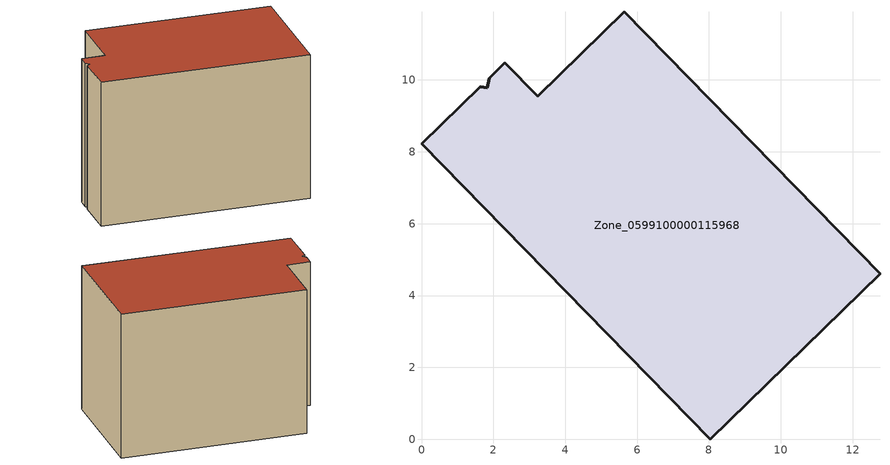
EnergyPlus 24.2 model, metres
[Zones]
Zone_0599100000115968
 floor ground (C_G): 1.83,9.79 1.88,10.05 2.32,10.48 3.23,9.55 5.64,11.9 12.76,4.61 8.03,0 0,8.22 1.63,9.81 z0
 wall outside (C_F): 8.03,0 12.76,4.61 5.64,11.9 3.23,9.55 2.32,10.48 1.88,10.05 1.83,9.79 1.63,9.81 0,8.22 8.03,0 z0:8.2
 roof outside (C_R): 1.88,10.05 1.83,9.79 1.63,9.81 0,8.22 8.03,0 12.76,4.61 5.64,11.9 3.23,9.55 2.32,10.48 z8.2
[BUILDING]
Pand.0599100000115968: North Axis=0; Terrain=City; Loads Convergence Tolerance Value=0.04; Temperature Convergence Tolerance Value=0.4; Solar Distribution=FullExterior; Maximum Number of Warmup Days=25; Minimum Number of Warmup Days=1
[Site:Location]
Rotterdam.The.Hague.AP_ZH_NLD Design_Conditions: Latitude=51.96; Longitude=4.45; Time Zone=1; Elevation=-4.5
[SITE:GROUNDTEMPERATURE:BUILDINGSURFACE]
18, 18, 18, 18, 18, 18, 18, 18, 18, 18, 18, 18
[MATERIAL] Thermal Absorptance=0.9; Solar Absorptance=0.7; Visible Absorptance=0.7
Name | Roughness | Thickness | Conductivity | Density | Specific Heat
G.TI.1975-1991 | MediumSmooth | 0.15 | 0.288461 | 540 | 1210
F.TI.1975-1991 | Rough | 0.3 | 0.230769 | 1920 | 840
R.TI.1975-1991 | MediumRough | 0.2 | 0.153846 | 1500 | 1000
[CONSTRUCTION]
C_G: G.TI.1975-1991
C_F: F.TI.1975-1991
C_R: R.TI.1975-1991
[ZONE]
Zone_0599100000115968: Type=1; Multiplier=1; Ceiling Height=Autocalculate; Volume=Autocalculate; Floor Area=autocalculate; Part of Total Floor Area=Yes
[ZONEINFILTRATION:DESIGNFLOWRATE]
Infil_Zone_0599100000115968: Zone or ZoneList or Space or SpaceList=Zone_0599100000115968; Schedule=AlwaysOn; Design Flow Rate Calculation Method=Flow/Area; Flow Rate per Floor Area=0.003; Constant Term Coefficient=1; Temperature Term Coefficient=0; Velocity Term Coefficient=0; Velocity Squared Term Coefficient=0
[HVACTEMPLATE:ZONE:IDEALLOADSAIRSYSTEM]
Zone_0599100000115968: Maximum Heating Supply Air Temperature=50; Minimum Cooling Supply Air Temperature=13; Maximum Heating Supply Air Humidity Ratio=0.0156; Minimum Cooling Supply Air Humidity Ratio=0.0077; Heating Limit=NoLimit; Cooling Limit=NoLimit; Dehumidification Control Type=ConstantSensibleHeatRatio; Cooling Sensible Heat Ratio=0.7; Dehumidification Setpoint=60; Humidification Control Type=None; Humidification Setpoint=30; Outdoor Air Method=None; Outdoor Air Flow Rate per Person=0.00944; Outdoor Air Flow Rate per Zone Floor Area=0; Outdoor Air Flow Rate per Zone=0; Demand Controlled Ventilation Type=None; Outdoor Air Economizer Type=NoEconomizer; Heat Recovery Type=None; Sensible Heat Recovery Effectiveness=0.7; Latent Heat Recovery Effectiveness=0.65
[ZONECONTROL:THERMOSTAT]
ThermostatControl_Zone_0599100000115968: Zone or ZoneList=Zone_0599100000115968; Control Type Schedule=DualSetpointControlType; Control 1=Thermostat_Zone_0599100000115968; Temperature Difference Between Cutout And Setpoint=0
[THERMOSTATSETPOINT:DUALSETPOINT]
Thermostat_Zone_0599100000115968: Heating Setpoint Temperature Schedule=HeatingSetpoint_Zone_0599100000115968; Cooling Setpoint Temperature Schedule=CoolingSetpoint_Zone_0599100000115968
[SCHEDULE:COMPACT]
HeatingSetpoint_Zone_0599100000115968: Through: 12/31, For: AllDays, Until: 24:00, 21
CoolingSetpoint_Zone_0599100000115968: Through: 12/31, For: AllDays, Until: 24:00, 24
DualSetpointControlType: Through: 12/31, For: AllDays, Until: 24:00, 4
AlwaysOn: Through: 12/31, For: AllDays, Until: 24:00, 1
